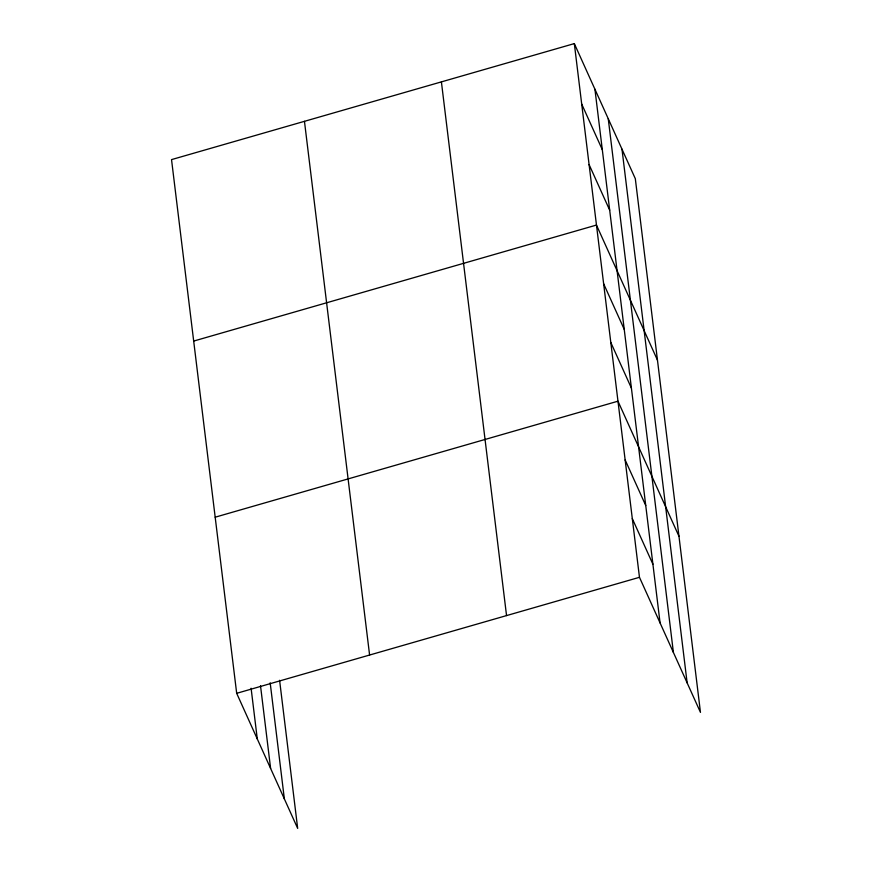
<?xml version="1.0" encoding="UTF-8"?>
<svg xmlns="http://www.w3.org/2000/svg" width="872" height="872" viewBox="0 0 872 872"><rect width="100%" height="100%" fill="white"/><g stroke="black" fill="none" stroke-linecap="round" stroke-linejoin="round"><path stroke-width="1.31" d="M574.321 43.6L639.47 577.308L700.467 712.391L635.317 178.684L574.321 43.6L171.533 159.609L236.683 693.316L297.679 828.4L279.596 680.302M193.682 341.072L596.47 225.063L657.466 360.147M215.188 517.194L617.976 401.185L678.961 536.269M236.683 693.316L639.47 577.308M581.711 104.084L602.312 149.712M589.091 164.568L609.692 210.196M603.642 283.771L624.243 329.387M610.803 342.478L631.404 388.095M625.137 459.893L645.738 505.509M632.298 518.6L652.899 564.217M621.987 149.167L687.136 682.874M608.253 118.745L673.402 652.452M594.922 89.216L660.071 622.924M441.406 81.881L506.545 615.588M304.459 121.328L369.597 655.036M270.178 682.798L284.348 798.872M260.51 685.73L270.614 768.461M251.092 688.237L257.284 738.933"/></g></svg>
